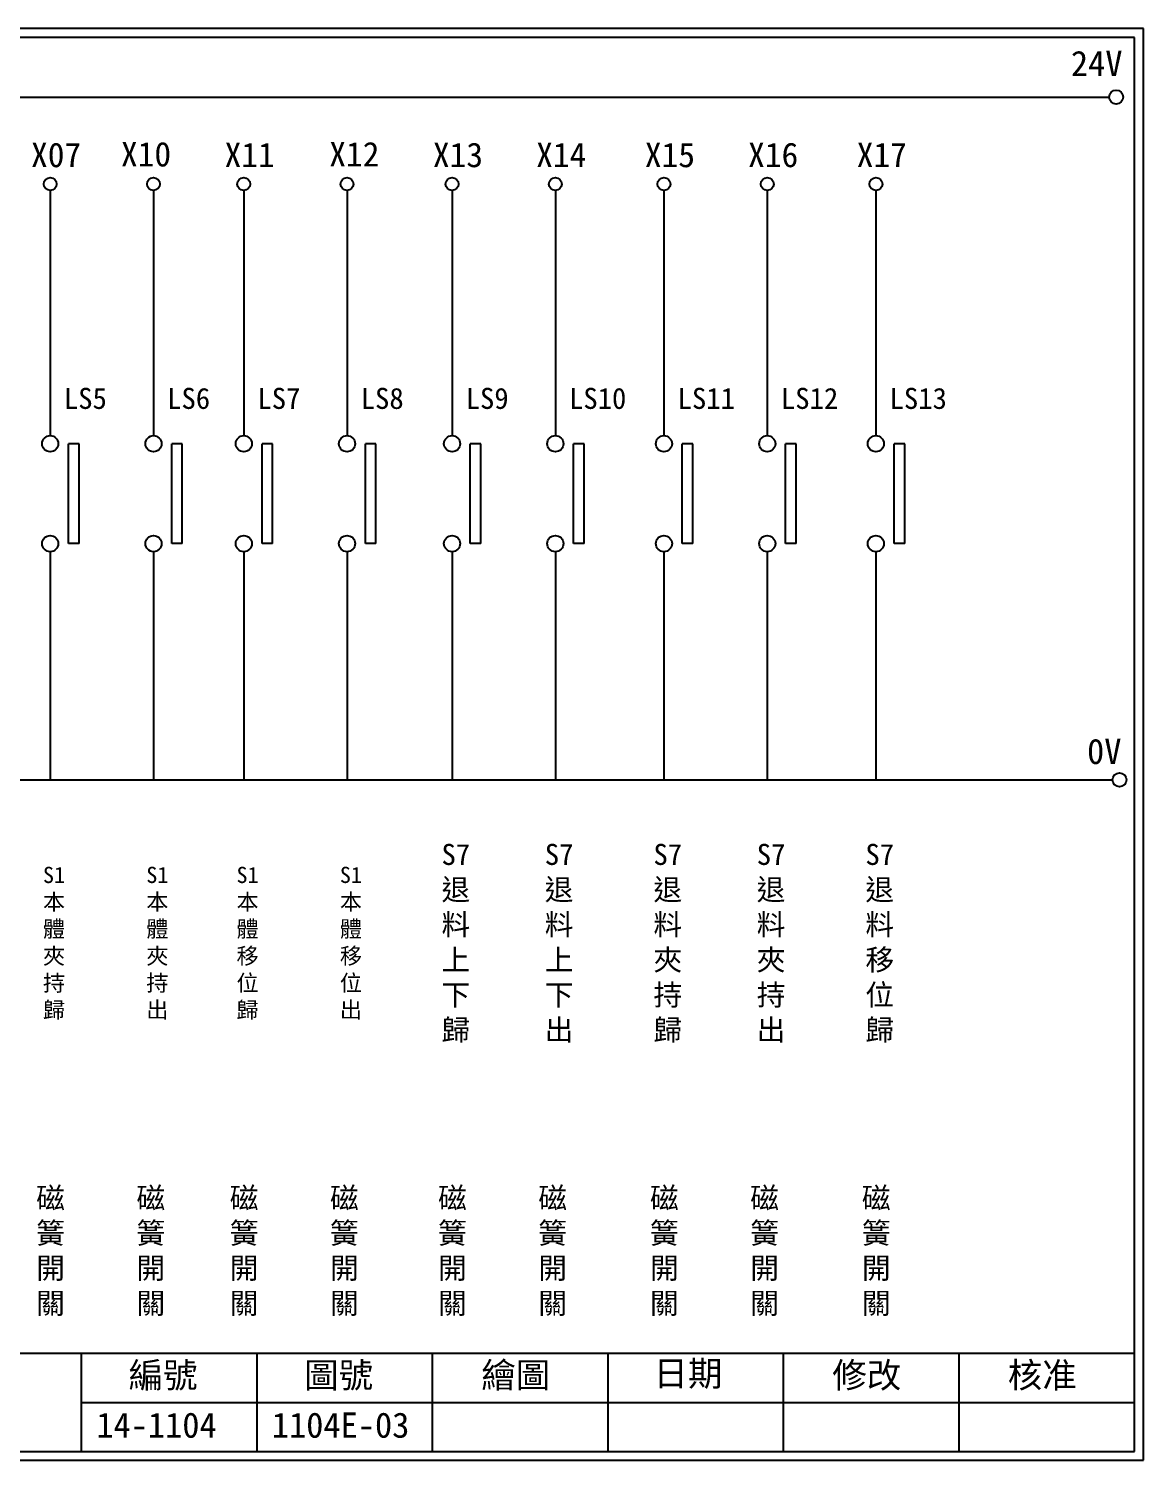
# Model space of a CAD drawing. Extents: x 275 to 562, y 265 to 469.
# Drawn here: x 403.1 to 561.9, y 264.9 to 468.9 of the extents above; entities that cross this region are included whole.
import ezdxf

# ---------------------------------------------------------------- set-up
doc = ezdxf.new("R2010")
doc.units = 0
doc.layers.get('0').update_dxf_attribs({"linetype": 'CONTINUOUS'})
doc.layers.add('圖框層', color=7, linetype='CONTINUOUS')
doc.layers.add('標尺寸層', color=3, linetype='CONTINUOUS')
doc.styles.add('CNS', font='romanc.shx', dxfattribs={"bigfont": 'chineset.shx'})
doc.styles.add('STSL', font='kaiu.ttf')

msp = doc.modelspace()

# ---------------------------------------------------------------- linework, layer by layer
for p, q in [((410.3, 409.78), (408.79, 409.78)), ((425.01, 409.78), (423.51, 409.78)), ((437.87, 409.78), (436.37, 409.78)), ((452.58, 409.78), (451.08, 409.78)), ((467.53, 409.78), (466.03, 409.78)), ((482.25, 409.78), (480.74, 409.78)), ((497.72, 409.78), (496.22, 409.78)), ((512.44, 409.78), (510.93, 409.78)), ((527.91, 409.78), (526.41, 409.78)), ((410.3, 395.55), (408.79, 395.55)), ((425.01, 395.55), (423.51, 395.55)), ((437.87, 395.55), (436.37, 395.55)), ((452.58, 395.55), (451.08, 395.55)), ((467.53, 395.55), (466.03, 395.55)), ((482.25, 395.55), (480.74, 395.55)), ((497.72, 395.55), (496.22, 395.55)), ((512.44, 395.55), (510.93, 395.55)), ((527.91, 395.55), (526.41, 395.55))]:
    msp.add_line(p, q)
for centre in [(558.02, 459.17), (558.5, 361.9)]:
    msp.add_circle(centre, 1)
at = {"layer": '圖框層', "color": 7}
for p, q in [((561.9, 468.91), (274.9, 468.91)), ((560.65, 467.66), (276.15, 467.66)), ((560.65, 266.2), (560.65, 467.66)), ((561.9, 264.95), (561.9, 468.91)), ((276.15, 280.2), (560.65, 280.2)), ((410.65, 266.2), (410.65, 280.2)), ((435.65, 266.2), (435.65, 280.2)), ((460.65, 266.2), (460.65, 280.2)), ((485.65, 266.2), (485.65, 280.2)), ((510.65, 266.2), (510.65, 280.2)), ((535.65, 266.2), (535.65, 280.2)), ((410.65, 273.2), (560.65, 273.2)), ((276.15, 266.2), (560.65, 266.2)), ((274.9, 264.95), (561.9, 264.95))]:
    msp.add_line(p, q, dxfattribs=at)
at = {"layer": '標尺寸層', "color": 7}
for p, q in [((279.42, 459.17), (557.02, 459.17)), ((406.19, 445.86), (406.19, 410.93)), ((420.9, 445.86), (420.9, 410.93)), ((433.76, 445.86), (433.76, 410.93)), ((448.47, 445.86), (448.47, 410.93)), ((463.43, 445.86), (463.43, 410.93)), ((478.14, 445.86), (478.14, 410.93)), ((493.61, 445.86), (493.61, 410.93)), ((508.33, 445.86), (508.33, 410.93)), ((523.8, 445.86), (523.8, 410.93)), ((408.79, 395.55), (408.79, 409.78)), ((410.3, 395.55), (410.3, 409.78)), ((423.51, 395.55), (423.51, 409.78)), ((425.01, 395.55), (425.01, 409.78)), ((436.37, 395.55), (436.37, 409.78)), ((437.87, 395.55), (437.87, 409.78)), ((451.08, 395.55), (451.08, 409.78)), ((452.58, 395.55), (452.58, 409.78)), ((466.03, 395.55), (466.03, 409.78)), ((467.53, 395.55), (467.53, 409.78)), ((480.74, 395.55), (480.74, 409.78)), ((482.25, 395.55), (482.25, 409.78)), ((496.22, 395.55), (496.22, 409.78)), ((497.72, 395.55), (497.72, 409.78)), ((510.93, 395.55), (510.93, 409.78)), ((512.44, 395.55), (512.44, 409.78)), ((526.41, 395.55), (526.41, 409.78)), ((527.91, 395.55), (527.91, 409.78)), ((406.19, 394.41), (406.19, 361.9)), ((406.19, 394.4), (406.19, 361.9)), ((420.9, 394.41), (420.9, 361.9)), ((420.9, 394.4), (420.9, 361.9)), ((433.76, 394.41), (433.76, 361.9)), ((433.76, 394.4), (433.76, 361.9)), ((448.47, 394.41), (448.47, 361.9)), ((448.47, 394.4), (448.47, 361.9)), ((463.43, 394.41), (463.43, 361.9)), ((463.43, 394.4), (463.43, 361.9)), ((478.14, 394.41), (478.14, 361.9)), ((478.14, 394.4), (478.14, 361.9)), ((493.61, 394.41), (493.61, 361.9)), ((493.61, 394.4), (493.61, 361.9)), ((508.33, 394.41), (508.33, 361.9)), ((508.33, 394.4), (508.33, 361.9)), ((523.8, 394.41), (523.8, 361.9)), ((523.8, 394.4), (523.8, 361.9)), ((279.63, 361.9), (557.5, 361.9))]:
    msp.add_line(p, q, dxfattribs=at)
for centre, radius in [((406.19, 446.78), 0.92), ((406.19, 446.78), 0.92), ((420.9, 446.78), 0.92), ((433.76, 446.78), 0.92), ((433.76, 446.78), 0.92), ((448.47, 446.78), 0.92), ((463.43, 446.78), 0.92), ((463.43, 446.78), 0.92), ((478.14, 446.78), 0.92), ((493.61, 446.78), 0.92), ((493.61, 446.78), 0.92), ((508.33, 446.78), 0.92), ((523.8, 446.78), 0.92), ((523.8, 446.78), 0.92), ((406.19, 409.78), 1.15), ((420.9, 409.78), 1.15), ((433.76, 409.78), 1.15), ((448.47, 409.78), 1.15), ((463.43, 409.78), 1.15), ((478.14, 409.78), 1.15), ((493.61, 409.78), 1.15), ((508.33, 409.78), 1.15), ((523.8, 409.78), 1.15), ((406.19, 395.55), 1.15), ((420.9, 395.55), 1.15), ((433.76, 395.55), 1.15), ((448.47, 395.55), 1.15), ((463.43, 395.55), 1.15), ((478.14, 395.55), 1.15), ((493.61, 395.55), 1.15), ((508.33, 395.55), 1.15), ((523.8, 395.55), 1.15)]:
    msp.add_circle(centre, radius, dxfattribs=at)

# ---------------------------------------------------------------- texts
at = {"layer": '圖框層', "color": 4, "style": 'STSL'}
for s, height, p in [('24V', 3.6, (551.58, 462.16)), ('X07', 3.5, (403.46, 449.18)), ('X10', 3.5, (416.27, 449.28)), ('X11', 3.5, (431.03, 449.18)), ('X12', 3.5, (445.94, 449.28)), ('X13', 3.5, (460.7, 449.18)), ('X14', 3.5, (475.41, 449.18)), ('X15', 3.5, (490.89, 449.18)), ('X16', 3.5, (505.6, 449.18)), ('X17', 3.5, (521.07, 449.18)), ('LS5', 3, (408.14, 414.74)), ('LS6', 3, (422.85, 414.74)), ('LS7', 3, (435.71, 414.74)), ('LS8', 3, (450.42, 414.74)), ('LS9', 3, (465.37, 414.74)), ('LS10', 3, (480.09, 414.74)), ('LS11', 3, (495.56, 414.74)), ('LS12', 3, (510.27, 414.74)), ('LS13', 3, (525.75, 414.74)), ('0V', 3.6, (553.88, 364.15)), ('繪圖', 3.6, (467.59, 275.29)), ('日期', 3.6, (492.12, 275.53)), ('編號', 3.6, (417.36, 275.28)), ('圖號', 3.6, (442.36, 275.28)), ('修改', 3.6, (517.59, 275.29)), ('核准', 3.6, (542.59, 275.29)), ('14-1104', 3.6, (412.76, 268.17)), ('1104E-03', 3.6, (437.76, 268.17))]:
    msp.add_text(s, height=height, dxfattribs=at).set_placement(p)
at = {"layer": '標尺寸層', "color": 7, "char_height": 3, "width": 4.9608, "attachment_point": 5, "style": 'CNS'}
for s, insert in [('{\\fDFKai-SB|b0|i0|c136|p65;S7退料上下歸}', (463.97, 338.61)), ('{\\fDFKai-SB|b0|i0|c136|p65;S7退料上下出}', (478.68, 338.61)), ('{\\fDFKai-SB|b0|i0|c136|p65;S7退料夾持歸}', (494.16, 338.61)), ('{\\fDFKai-SB|b0|i0|c136|p65;S7退料夾持出}', (508.87, 338.61)), ('{\\fDFKai-SB|b0|i0|c136|p65;S7退料移位歸}', (524.35, 338.61)), ('{\\fDFKai-SB|b0|i0|c136|p65;\\H0.76923x;S1本體夾持歸}', (406.73, 338.61)), ('{\\fDFKai-SB|b0|i0|c136|p65;\\H0.76923x;S1本體夾持出}', (421.45, 338.61)), ('{\\fDFKai-SB|b0|i0|c136|p65;\\H0.76923x;S1本體移位歸}', (434.3, 338.61)), ('{\\fDFKai-SB|b0|i0|c136|p65;\\H0.76923x;S1本體移位出}', (449.02, 338.61)), ('{\\fDFKai-SB|b0|i0|c136|p65;磁簧開關}', (406.24, 294.67)), ('{\\fDFKai-SB|b0|i0|c136|p65;磁簧開關}', (420.52, 294.67)), ('{\\fDFKai-SB|b0|i0|c136|p65;磁簧開關}', (433.81, 294.67)), ('{\\fDFKai-SB|b0|i0|c136|p65;磁簧開關}', (448.09, 294.67)), ('{\\fDFKai-SB|b0|i0|c136|p65;磁簧開關}', (463.48, 294.67)), ('{\\fDFKai-SB|b0|i0|c136|p65;磁簧開關}', (477.76, 294.67)), ('{\\fDFKai-SB|b0|i0|c136|p65;磁簧開關}', (493.67, 294.67)), ('{\\fDFKai-SB|b0|i0|c136|p65;磁簧開關}', (507.95, 294.67)), ('{\\fDFKai-SB|b0|i0|c136|p65;磁簧開關}', (523.85, 294.67))]:
    msp.add_mtext(s, dxfattribs=dict(at, insert=insert))

doc.saveas('drawing.dxf')
